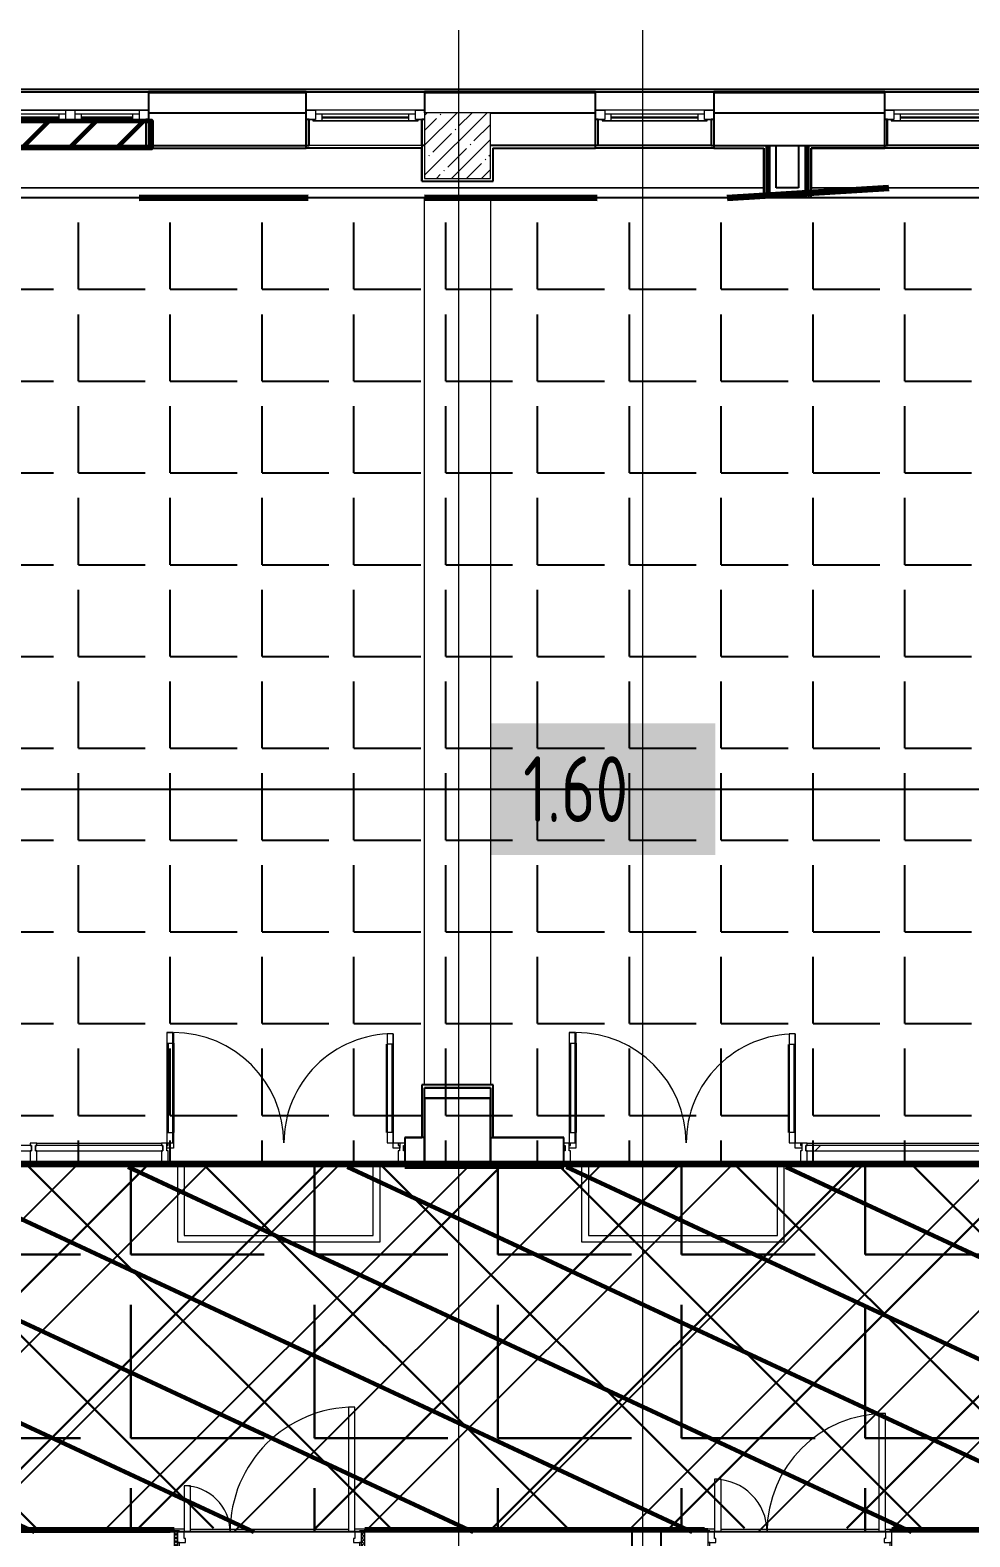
# Model space of a CAD drawing. Header units: millimetres. Extents: x -164500 to 426394, y -51911 to 102118.
# Drawn here: x 102614 to 109763, y 10426 to 21892 of the extents above; entities that cross this region are included whole.
import ezdxf

# ---------------------------------------------------------------- set-up
doc = ezdxf.new("R2010")
doc.units = ezdxf.units.MM
for name, color, linetype, lineweight in [('0) шлифовка', 5, 'Continuous', 60), ('1.4) Плинтус ПЛ-4', 6, 'Continuous', 60), ('179 подоконники', 5, 'Continuous', 60), ('284 стык. профилей', 1, 'Continuous', 120), ('384 ПК-3', 30, 'Continuous', 120), ('5.2) Л-1 Линолеум', 100, 'Continuous', 30), ('7.3) НЗ Керам. Плитка Пол', 3, 'Continuous', 30), ('A-DETL-GENF', 7, 'Continuous', 9), ('A-DOOR-2', 7, 'Continuous', 5), ('A-DOOR-FRAM-2', 7, 'Continuous', 5), ('A-FLOR', 7, 'Continuous', 9), ('A-GLAZ', 7, 'Continuous', 9), ('A-GLAZ-1', 7, 'Continuous', 5), ('A-GLAZ-CURT-1', 7, 'Continuous', 5), ('A-GLAZ-CURT-2', 7, 'Continuous', 20), ('A-GLAZ-CWMG', 7, 'Continuous', 9), ('A-GLAZ-CWMG-1', 7, 'Continuous', 20), ('A-WALL', 7, 'Continuous', 5), ('S-COLS-1', 7, 'Continuous', 5), ('Оси', 7, 'Continuous', 9)]:
    doc.layers.add(name, color=color, linetype=linetype, lineweight=lineweight)
for name, color, linetype in [('1.1) плитка  КР1', 40, 'Continuous'), ('2) защита вин плитк', 6, 'Continuous'), ('3.2.3) П-9', 5, 'Continuous')]:
    doc.layers.add(name, color=color, linetype=linetype)
doc.layers.add('A-DOOR-1', color=7, linetype='Continuous', lineweight=5, true_color=0xc0c0c0)
doc.layers.add('A-DOOR-FRAM-1', color=7, linetype='Continuous', lineweight=5, true_color=0xc0c0c0)
doc.styles.add('СПДС', font='ГОСТ тип А.ttf', dxfattribs={"width": 0.9})

# ---------------------------------------------------------------- blocks, each defined once
blk = doc.blocks.new('110_Дверь_СКБ_2Ст - Д-2а_л_ Из коридора на лестницу-32216062-Объем проектирования 1 этажа')
at = {"layer": 'A-DOOR-1'}
for p, q in [((662.5, 1000), (612.5, 1000)), ((612.5, 1000), (612.5, 100)), ((662.5, 100), (662.5, 1000)), ((-637.5, 500), (-637.5, 100)), ((-587.5, 500), (-637.5, 500)), ((-587.5, 100), (-587.5, 500)), ((-637.5, 100), (-587.5, 100)), ((612.5, 100), (662.5, 100))]:
    blk.add_line(p, q, dxfattribs=at)
for centre, radius, start, end in [((662.5, 100), 900, 90, 180), ((-637.5, 100), 400, 360, 90)]:
    blk.add_arc(centre, radius, start, end, dxfattribs=at)
at = {"layer": 'A-DOOR-FRAM-1'}
for p, q in [((-672.5, 108), (-742.5, 108)), ((-742.5, 108), (-742.5, 100)), ((-742.5, 100), (-672.5, 100)), ((-637.5, 100), (-687.5, 100)), ((-687.5, 100), (-687.5, 20)), ((-687.5, 20), (-627.5, 20)), ((-672.5, 20), (-687.5, 20)), ((-687.5, 20), (-687.5, -100)), ((-672.5, 100), (-672.5, 108)), ((-672.5, -100), (-672.5, 20)), ((-637.5, 50), (-637.5, 100)), ((-627.5, 50), (-637.5, 50)), ((-627.5, 20), (-627.5, 50)), ((662.5, 50), (652.5, 50)), ((652.5, 50), (652.5, 20)), ((652.5, 20), (712.5, 20)), ((662.5, 100), (662.5, 50)), ((712.5, 100), (662.5, 100)), ((767.5, 108), (697.5, 108)), ((697.5, 108), (697.5, 100)), ((697.5, 100), (767.5, 100)), ((712.5, 20), (697.5, 20)), ((697.5, 20), (697.5, -100)), ((712.5, 20), (712.5, 100)), ((712.5, -100), (712.5, 20)), ((767.5, 100), (767.5, 108)), ((-672.5, -100), (-742.5, -100)), ((-742.5, -100), (-742.5, -108)), ((-742.5, -108), (-672.5, -108)), ((-687.5, -100), (-672.5, -100)), ((-672.5, -108), (-672.5, -100)), ((697.5, -100), (712.5, -100)), ((767.5, -100), (697.5, -100)), ((697.5, -100), (697.5, -108)), ((697.5, -108), (767.5, -108)), ((767.5, -108), (767.5, -100))]:
    blk.add_line(p, q, dxfattribs=at)
blk = doc.blocks.new('110_Дверь_СКБ_2Ст - Д-6_л__ ДОО_Дв_1450x2100h_Дверь из раздевальной в коридор-25835678-Объем проектирования 1 этажа')
at = {"layer": 'A-DOOR-2'}
h = blk.add_hatch(dxfattribs=at)
h.set_pattern_fill('FP_39', color=256, style=0, pattern_type=2)
h.set_pattern_definition([(135, (1576.41, 164.685), (-14.14214, -14.14214), []), (225, (1576.41, 164.685), (14.14214, -14.14214), [])])
h.paths.add_polyline_path([(735.7, -100), (737.5, -100), (736.5, 100), (712.5, 100), (712.5, -100), (734.6, -100)])
at = {"layer": 'A-DOOR-FRAM-2'}
h = blk.add_hatch(dxfattribs=at)
h.set_pattern_fill('FP_40', color=256, style=0, pattern_type=2)
h.set_pattern_definition([(45, (-546.384, 164.685), (-14.1421, 14.1421), []), (135, (-546.384, 164.685), (-14.1421, -14.1421), [])])
h.paths.add_polyline_path([(-687.5, -100), (-687.5, 100), (-712.5, 100), (-712.5, -100)])
at = {"layer": 'A-DOOR-1'}
for p, q in [((662.5, 1050), (612.5, 1050)), ((612.5, 1050), (612.5, 100)), ((662.5, 100), (662.5, 1050)), ((-637.5, 450), (-637.5, 100)), ((-587.5, 450), (-637.5, 450)), ((-587.5, 100), (-587.5, 450)), ((-637.5, 100), (-587.5, 100)), ((612.5, 100), (662.5, 100))]:
    blk.add_line(p, q, dxfattribs=at)
for centre, radius, start, end in [((662.5, 100), 950, 90, 180), ((-637.5, 100), 350, 360, 90)]:
    blk.add_arc(centre, radius, start, end, dxfattribs=at)
at = {"layer": 'A-DOOR-FRAM-1'}
for p, q in [((-672.5, 108), (-742.5, 108)), ((-742.5, 108), (-742.5, 100)), ((-742.5, 100), (-672.5, 100)), ((-687.5, 100), (-712.5, 100)), ((-712.5, 100), (-712.5, -100)), ((-637.5, 100), (-687.5, 100)), ((-687.5, 100), (-687.5, 20)), ((-687.5, -100), (-687.5, 100)), ((-687.5, 20), (-627.5, 20)), ((-672.5, 20), (-687.5, 20)), ((-687.5, 20), (-687.5, -100)), ((-672.5, 100), (-672.5, 108)), ((-672.5, -100), (-672.5, 20)), ((-637.5, 50), (-637.5, 100)), ((-627.5, 50), (-637.5, 50)), ((-627.5, 20), (-627.5, 50)), ((662.5, 50), (652.5, 50)), ((652.5, 50), (652.5, 20)), ((652.5, 20), (712.5, 20)), ((662.5, 100), (662.5, 50)), ((712.5, 100), (662.5, 100)), ((767.5, 108), (697.5, 108)), ((697.5, 108), (697.5, 100)), ((697.5, 100), (767.5, 100)), ((712.5, 20), (697.5, 20)), ((697.5, 20), (697.5, -100)), ((712.5, 20), (712.5, 100)), ((737.5, 100), (712.5, 100)), ((712.5, 100), (712.5, -100)), ((712.5, -100), (712.5, 20)), ((737.5, -100), (737.5, 100)), ((767.5, 100), (767.5, 108)), ((-672.5, -100), (-742.5, -100)), ((-742.5, -100), (-742.5, -108)), ((-742.5, -108), (-672.5, -108)), ((-712.5, -100), (-687.5, -100)), ((-687.5, -100), (-672.5, -100)), ((-672.5, -108), (-672.5, -100)), ((697.5, -100), (712.5, -100)), ((767.5, -100), (697.5, -100)), ((697.5, -100), (697.5, -108)), ((697.5, -108), (767.5, -108)), ((712.5, -100), (737.5, -100)), ((767.5, -108), (767.5, -100))]:
    blk.add_line(p, q, dxfattribs=at)
blk = doc.blocks.new('120_Окно_СКБ_1Ст - 120_Окно_СКБ_1Ст 900х2500_h_ с форточкой-22876038-Объем проектирования 1 этажа')
at = {"layer": 'A-GLAZ'}
for p, q in [((-450, -127), (-450, -57)), ((-450, -57), (-380, -57)), ((-380, -57), (-380, -127)), ((380, -87), (-380, -87)), ((-380, -87), (-380, -127)), ((-330, -137), (-330, -87)), ((330, -137), (330, -87)), ((380, -127), (380, -57)), ((380, -57), (450, -57)), ((380, -127), (380, -87)), ((450, -57), (450, -127)), ((-380, -127), (-450, -127)), ((-380, -127), (-400, -127)), ((-400, -127), (-400, -137)), ((-400, -137), (400, -137)), ((400, -137), (-400, -137)), ((450, -127), (380, -127)), ((400, -127), (380, -127)), ((400, -137), (400, -127))]:
    blk.add_line(p, q, dxfattribs=at)
at = {"layer": 'A-GLAZ-1'}
for p, q in [((450, -57), (-450, -57)), ((-330, -107), (330, -107)), ((-430, -127), (-400, -127)), ((330, -117), (-330, -117)), ((400, -127), (430, -127))]:
    blk.add_line(p, q, dxfattribs=at)
blk = doc.blocks.new('120_Окно_СКБ_1Ст - 120_Окно_СКБ_1Ст 900х2500_h_ с форточкой-V23-Объем проектирования 1 этажа')
at = {"layer": 'A-GLAZ'}
for p, q in [((-450, -127), (-450, -57)), ((-450, -57), (-380, -57)), ((-380, -57), (-380, -127)), ((380, -87), (-380, -87)), ((-380, -87), (-380, -127)), ((-330, -137), (-330, -87)), ((330, -137), (330, -87)), ((380, -127), (380, -57)), ((380, -57), (450, -57)), ((380, -127), (380, -87)), ((450, -57), (450, -127)), ((-380, -127), (-450, -127)), ((-380, -127), (-400, -127)), ((-400, -127), (-400, -137)), ((-400, -137), (400, -137)), ((400, -137), (-400, -137)), ((450, -127), (380, -127)), ((400, -127), (380, -127)), ((400, -137), (400, -127))]:
    blk.add_line(p, q, dxfattribs=at)
at = {"layer": 'A-GLAZ-1'}
for p, q in [((450, -57), (-450, -57)), ((-330, -107), (330, -107)), ((-430, -127), (-400, -127)), ((330, -117), (-330, -117)), ((400, -127), (430, -127))]:
    blk.add_line(p, q, dxfattribs=at)
blk = doc.blocks.new('Дверь_Витражная_остекление_ - ВВ-11 остекление-32352627-Объем проектирования 1 этажа')
at = {"layer": 'A-DETL-GENF'}
for p, q in [((-791, -20), (-836, -20)), ((-836, -851), (-836, -20)), ((-791, -20), (-836, -20)), ((-836, -20), (-836, -851)), ((-836, -100), (-791, -100)), ((-826, -771), (-826, -100)), ((-791, -851), (-791, -20)), ((-791, -851), (-791, -20)), ((-782, -771), (-782, -100)), ((832, -780), (832, -100)), ((841, -860), (841, -20)), ((841, -20), (841, -860)), ((886, -100), (841, -100)), ((876, -780), (876, -100)), ((886, -860), (886, -20)), ((886, -860), (886, -20)), ((-836, -771), (-791, -771)), ((886, -780), (841, -780)), ((-836, -851), (-791, -851)), ((-836, -851), (-791, -851)), ((886, -860), (841, -860)), ((841, -860), (886, -860))]:
    blk.add_line(p, q, dxfattribs=at)
at = {"layer": 'A-DOOR-1'}
for p, q in [((-886, 20), (-836, 20)), ((-886, -20), (-886, 20)), ((-836, 20), (-836, -20)), ((836, 20), (886, 20)), ((836, -20), (836, 20)), ((886, 20), (886, -20)), ((-836, -20), (-886, -20)), ((-836, -851), (-836, -20)), ((836, -860), (836, -20)), ((886, -20), (836, -20))]:
    blk.add_line(p, q, dxfattribs=at)
for centre, radius, start, end in [((-836, -20), 831, 270, 0), ((836, -20), 840, 180, 270)]:
    blk.add_arc(centre, radius, start, end, dxfattribs=at)
blk = doc.blocks.new('Системная панель - Стекло - 40мм-32352622-Объем проектирования 1 этажа')
at = {"layer": 'A-GLAZ-CURT-2'}
for p, q in [((485, 40), (-485, 40)), ((-485, 40), (-485, 0)), ((-485, 0), (485, 0)), ((485, 0), (485, 40))]:
    blk.add_line(p, q, dxfattribs=at)
blk = doc.blocks.new('Прямоугольный импост - Импост структурный с накладкой - 160мм Темный-32352618-Объем проектирования 1 этажа')
at = {"layer": 'A-GLAZ-CWMG'}
for p, q in [((102599, 13557), (103549, 13557)), ((102599, 13400), (103549, 13400))]:
    blk.add_line(p, q, dxfattribs=at)
blk = doc.blocks.new('Прямоугольный импост - Импост структурный с накладкой - 160мм Темный-V111-Объем проектирования 1 этажа')
at = {"layer": 'A-GLAZ-CWMG-1'}
for p, q in [((-25, 0), (-25, 17)), ((-25, 17), (25, 17)), ((-15, 0), (-25, 0)), ((-15, -40), (-15, 0)), ((25, 0), (15, 0)), ((15, 0), (15, -40)), ((25, 17), (25, 0)), ((-25, -140), (-25, -40)), ((-25, -40), (-15, -40)), ((15, -40), (25, -40)), ((25, -40), (25, -140)), ((25, -140), (-25, -140))]:
    blk.add_line(p, q, dxfattribs=at)
blk = doc.blocks.new('Системная панель - Стекло - 40мм-32352614-Объем проектирования 1 этажа')
at = {"layer": 'A-GLAZ-CURT-1'}
h = blk.add_hatch(dxfattribs=at)
h.set_pattern_fill('FP_130', color=256, style=0, pattern_type=2)
h.set_pattern_definition([(225, (102198.5, 13340), (565.6854, -565.6854), [400, -1200]), (225, (102598.5, 13540), (565.6854, -565.6854), [1200, -400]), (225, (101798.5, 13740), (565.6854, -565.6854), [400, -1200])])
h.paths.add_polyline_path([(560, 40), (-561, 40), (-561, 0), (560, 0)])
at = {"layer": 'A-GLAZ-CURT-2'}
for p, q in [((560, 40), (-561, 40)), ((-561, 40), (-561, 0)), ((560, 0), (560, 40)), ((-561, 0), (560, 0))]:
    blk.add_line(p, q, dxfattribs=at)
blk = doc.blocks.new('Прямоугольный импост - Импост структурный с накладкой - 160мм Темный-32310142-Объем проектирования 1 этажа')
at = {"layer": 'A-GLAZ-CWMG-1'}
for p, q in [((-50, 0), (-50, 17)), ((-50, 17), (0, 17)), ((-40, 0), (-50, 0)), ((-40, -40), (-40, 0)), ((0, 0), (-10, 0)), ((-10, 0), (-10, -40)), ((0, 17), (0, 0)), ((-50, -140), (-50, -40)), ((-50, -40), (-40, -40)), ((-10, -40), (0, -40)), ((0, -40), (0, -140)), ((0, -140), (-50, -140))]:
    blk.add_line(p, q, dxfattribs=at)
blk = doc.blocks.new('Прямоугольный импост - Импост структурный с накладкой - 160мм Темный-32354018-Объем проектирования 1 этажа')
at = {"layer": 'A-GLAZ-CWMG'}
for p, q in [((108459, 13557), (109779, 13557)), ((108459, 13400), (109779, 13400))]:
    blk.add_line(p, q, dxfattribs=at)
blk = doc.blocks.new('Дверь_Витражная_остекление_ - ВВ-12 остекление-32353611-Объем проектирования 1 этажа')
at = {"layer": 'A-DETL-GENF'}
for p, q in [((-789.5, -20), (-834.5, -20)), ((-834.5, -849), (-834.5, -20)), ((-789.5, -20), (-834.5, -20)), ((-834.5, -20), (-834.5, -849)), ((-834.5, -100), (-789.5, -100)), ((-824.5, -769), (-824.5, -100)), ((-789.5, -849), (-789.5, -20)), ((-789.5, -849), (-789.5, -20)), ((-780.5, -769), (-780.5, -100)), ((830.5, -780), (830.5, -100)), ((839.5, -860), (839.5, -20)), ((839.5, -20), (839.5, -860)), ((884.5, -100), (839.5, -100)), ((874.5, -780), (874.5, -100)), ((884.5, -860), (884.5, -20)), ((884.5, -860), (884.5, -20)), ((-834.5, -769), (-789.5, -769)), ((884.5, -780), (839.5, -780)), ((-834.5, -849), (-789.5, -849)), ((-834.5, -849), (-789.5, -849)), ((884.5, -860), (839.5, -860)), ((839.5, -860), (884.5, -860))]:
    blk.add_line(p, q, dxfattribs=at)
at = {"layer": 'A-DOOR-1'}
for p, q in [((-884.5, 20), (-834.5, 20)), ((-884.5, -20), (-884.5, 20)), ((-834.5, 20), (-834.5, -20)), ((834.5, 20), (884.5, 20)), ((834.5, -20), (834.5, 20)), ((884.5, 20), (884.5, -20)), ((-834.5, -20), (-884.5, -20)), ((-834.5, -849), (-834.5, -20)), ((834.5, -860), (834.5, -20)), ((884.5, -20), (834.5, -20))]:
    blk.add_line(p, q, dxfattribs=at)
for centre, radius, start, end in [((-834.5, -20), 829, 270, 0), ((834.5, -20), 840, 180, 270)]:
    blk.add_arc(centre, radius, start, end, dxfattribs=at)
blk = doc.blocks.new('Прямоугольный импост - Импост структурный с накладкой - 160мм Темный-V112-Объем проектирования 1 этажа')
at = {"layer": 'A-GLAZ-CWMG-1'}
for p, q in [((-25, 0), (-25, 17)), ((-25, 17), (25, 17)), ((-15, 0), (-25, 0)), ((-15, -40), (-15, 0)), ((25, 0), (15, 0)), ((15, 0), (15, -40)), ((25, 17), (25, 0)), ((-25, -140), (-25, -40)), ((-25, -40), (-15, -40)), ((15, -40), (25, -40)), ((25, -40), (25, -140)), ((25, -140), (-25, -140))]:
    blk.add_line(p, q, dxfattribs=at)
blk = doc.blocks.new('Системная панель - Стекло - 40мм-32353599-Объем проектирования 1 этажа')
at = {"layer": 'A-GLAZ-CURT-1'}
h = blk.add_hatch(dxfattribs=at)
h.set_pattern_fill('FP_131', color=256, style=0, pattern_type=2)
h.set_pattern_definition([(225, (109319, 13340), (565.6854, -565.6854), [400, -1200]), (225, (109719, 13540), (565.6854, -565.6854), [1200, -400]), (225, (108919, 13740), (565.6854, -565.6854), [400, -1200])])
h.paths.add_polyline_path([(670, 40), (-670, 40), (-670, 0), (670, 0)])
at = {"layer": 'A-GLAZ-CURT-2'}
for p, q in [((670, 40), (-670, 40)), ((-670, 40), (-670, 0)), ((-670, 0), (670, 0)), ((670, 0), (670, 40))]:
    blk.add_line(p, q, dxfattribs=at)
blk = doc.blocks.new('BSC_Колонна _Прямоугольная - 500х500-23282986-Объем проектирования 1 этажа')
at = {"layer": 'S-COLS-1'}
h = blk.add_hatch(dxfattribs=at)
h.set_pattern_fill('FP_150', color=256, style=0, pattern_type=2)
h.set_pattern_definition([(45, (-105800, -21150), (-114.04925, 114.04925), []), (45, (-105685.95, -21150), (-114.04925, 114.04925), [201.613, -40.323, 6.706, -33.617])])
h.paths.add_polyline_path([(125, -250), (250, -250), (250, 250), (-250, 250), (-250, -250)])
for p, q in [((250, 250), (-250, 250)), ((-250, 250), (-250, -250)), ((250, -250), (250, 250)), ((-250, -250), (250, -250))]:
    blk.add_line(p, q, dxfattribs=at)
blk = doc.blocks.new('120_Окно_СКБ_2Ст_Фрамуга сверху - 120_Окно_СКБ_2Ст_2300х2500_h_ ДОО-23103760-Объем проектирования 1 этажа')
at = {"layer": 'A-GLAZ'}
for p, q in [((-1150, -127), (-1150, -57)), ((-1150, -57), (-1080, -57)), ((-1080, -57), (-1080, -127)), ((520, -87), (-1080, -87)), ((-1080, -87), (-1080, -127)), ((-1030, -137), (-1030, -87)), ((470, -137), (470, -87)), ((520, -127), (520, -57)), ((520, -57), (590, -57)), ((520, -127), (520, -87)), ((590, -57), (590, -127)), ((1080, -87), (590, -87)), ((590, -87), (590, -127)), ((640, -137), (640, -87)), ((1030, -137), (1030, -87)), ((1080, -127), (1080, -57)), ((1080, -57), (1150, -57)), ((1080, -127), (1080, -87)), ((1150, -57), (1150, -127)), ((-1080, -127), (-1150, -127)), ((-1080, -127), (-1100, -127)), ((-1100, -127), (-1100, -137)), ((-1100, -137), (540, -137)), ((540, -137), (-1100, -137)), ((590, -127), (520, -127)), ((540, -127), (520, -127)), ((540, -137), (540, -127)), ((590, -127), (570, -127)), ((570, -127), (570, -137)), ((570, -137), (1100, -137)), ((1100, -137), (570, -137)), ((1150, -127), (1080, -127)), ((1100, -127), (1080, -127)), ((1100, -137), (1100, -127))]:
    blk.add_line(p, q, dxfattribs=at)
at = {"layer": 'A-GLAZ-1'}
for p, q in [((1150, -57), (-1150, -57)), ((-1080, -57), (1080, -57)), ((-1030, -107), (470, -107)), ((640, -107), (1030, -107)), ((-1130, -127), (-1100, -127)), ((470, -117), (-1030, -117)), ((540, -127), (570, -127)), ((540, -127), (570, -127)), ((1030, -117), (640, -117)), ((1100, -127), (1130, -127))]:
    blk.add_line(p, q, dxfattribs=at)
blk = doc.blocks.new('Прямоугольный импост - Импост структурный с накладкой - 160мм Темный-V212-Объем проектирования 1 этажа')
at = {"layer": 'A-GLAZ-CWMG-1'}
for p, q in [((0, 17), (-50, 17)), ((-50, 17), (-50, 0)), ((-50, 0), (-40, 0)), ((-40, 0), (-40, -40)), ((-10, -40), (-10, 0)), ((-10, 0), (0, 0)), ((0, 0), (0, 17)), ((-40, -40), (-50, -40)), ((-50, -40), (-50, -140)), ((0, -40), (-10, -40)), ((0, -140), (0, -40)), ((-50, -140), (0, -140))]:
    blk.add_line(p, q, dxfattribs=at)
blk = doc.blocks.new('Зашивка приборов отопления - Зашивка приборов отопления-33267402-Объем проектирования 1 этажа')
at = {"layer": 'A-WALL'}
for p, q in [((103430, 21150), (101170, 21150)), ((105530, 21150), (104670, 21150)), ((107730, 21150), (106870, 21150)), ((101150, 20754), (108130, 20754)), ((101170, 20829), (108130, 20829)), ((108130, 20829), (101170, 20829))]:
    blk.add_line(p, q, dxfattribs=at)
blk = doc.blocks.new('Зашивка приборов отопления1 - Зашивка приборов отопления-33268338-Объем проектирования 1 этажа')
at = {"layer": 'A-WALL'}
for p, q in [((109930, 21150), (109070, 21150)), ((108490, 20829), (110530, 20829)), ((110530, 20829), (108490, 20829)), ((108490, 20754), (110530, 20754))]:
    blk.add_line(p, q, dxfattribs=at)

msp = doc.modelspace()

# ---------------------------------------------------------------- hatches: boundary and pattern name
at = {"layer": '0) шлифовка', "true_color": 0x2776bb}
h = msp.add_hatch(dxfattribs=at)
h.set_pattern_fill('ANSI31', color=152, scale=222, angle=110)
h.paths.add_polyline_path([(120423.702, 13242.938), (98764.702, 13242.938), (98764.702, 11204.938), (100894.702, 11204.938), (100894.702, 10463.938), (121274.702, 10463.938), (121274.702, 12292.938), (120423.702, 12292.938)])
at = {"layer": '1.1) плитка  КР1'}
h = msp.add_hatch(dxfattribs=at)
h.set_pattern_fill('ANGLE', color=256, scale=100)
h.set_pattern_definition([(0, (100885.7, 20617.94), (0, 698.5), [508, -190.5]), (90, (100885.7, 20617.94), (-698.5, 4e-14), [508, -190.5])])
h.paths.add_polyline_path([(108554.702, 20616.938), (108554.702, 20617.938), (108534.702, 20617.938), (108194.702, 20617.938), (108193.702, 20617.938), (108193.702, 20616.938), (101235.702, 20616.938), (100885.702, 20616.938), (100885.702, 17614.938), (101483.702, 17614.938), (101483.702, 16113.938), (115665.15, 16113.938), (115665.15, 16156.938), (115615.15, 16156.938), (115615.15, 16161.121), (113865.15, 16165.229), (113865.15, 16156.938), (113815.15, 16156.938), (112486.702, 16156.938), (112436.702, 16156.938), (111161.702, 16156.938), (111111.702, 16156.938), (111111.702, 16171.692), (111086.245, 16171.752), (111086.602, 16323.938), (111071.702, 16323.938), (111071.702, 16313.938), (110971.702, 16313.938), (110971.702, 16363.938), (110921.702, 16363.938), (110921.702, 16613.938), (110971.702, 16613.938), (110971.702, 16663.938), (111071.702, 16663.938), (111071.702, 16653.938), (111087.377, 16653.938), (111091.331, 18338.246), (111131.702, 18338.151), (111131.702, 18373.938), (111215.415, 18373.938), (111215.624, 18462.938), (111128.702, 18462.938), (111128.702, 18413.938), (111111.702, 18413.938), (111111.702, 18423.938), (111071.702, 18423.938), (111071.702, 18413.938), (110921.702, 18413.938), (110921.702, 18442.938), (110592.702, 18442.938), (110592.702, 19033.438), (110593.628, 20616.938)])
h.paths.add_polyline_path([(101462.702, 13263.938), (117874.702, 13263.938), (117874.702, 16113.938), (101462.702, 16113.938)])
at = {"layer": '179 подоконники'}
h = msp.add_hatch(dxfattribs=at)
h.set_pattern_fill('ANSI31', color=256, scale=80)
h.set_pattern_definition([(45, (185494.12, 48259), (-179.6051, 179.6051), [])])
h.paths.add_polyline_path([(101235.702, 21201.938), (103535.702, 21201.938), (103535.702, 20993.938), (101235.702, 20993.938)])
at = {"layer": '2) защита вин плитк'}
h = msp.add_hatch(dxfattribs=at)
h.set_pattern_fill('ANSI31', color=256, scale=222)
h.paths.add_polyline_path([(120423.702, 13242.938), (98764.702, 13242.938), (98764.702, 11204.938), (100894.702, 11204.938), (100894.702, 10463.938), (121274.702, 10463.938), (121274.702, 12292.938), (120423.702, 12292.938)])
at = {"layer": '3.2.3) П-9'}
h = msp.add_hatch(dxfattribs=at)
h.set_pattern_fill('ANSI31', color=256, scale=222)
h.paths.add_polyline_path([(120423.702, 13242.938), (98764.702, 13242.938), (98764.702, 11204.938), (100894.702, 11204.938), (100894.702, 10463.938), (121274.702, 10463.938), (121274.702, 12292.938), (120423.702, 12292.938)])
at = {"layer": '5.2) Л-1 Линолеум'}
h = msp.add_hatch(dxfattribs=at)
h.set_pattern_fill('ANSI37', color=256, scale=300)
h.paths.add_polyline_path([(120423.702, 13270.774), (98764.702, 13270.774), (98764.702, 11232.774), (100894.702, 11232.774), (100894.702, 10491.774), (121274.702, 10491.774), (121274.702, 12320.774), (120423.702, 12320.774)])
at = {"layer": '7.3) НЗ Керам. Плитка Пол'}
h = msp.add_hatch(dxfattribs=at)
h.set_pattern_fill('ANGLE', color=256, scale=200)
h.set_pattern_definition([(0, (0, 0), (0, 1397), [1016, -381]), (90, (0, 0), (-1397, 9e-14), [1016, -381])])
h.paths.add_polyline_path([(120423.702, 13242.938), (98764.702, 13242.938), (98764.702, 11204.938), (100894.702, 11204.938), (100894.702, 10463.938), (121274.702, 10463.938), (121274.702, 12292.938), (120423.702, 12292.938)])

# ---------------------------------------------------------------- linework, layer by layer
for p, q in [((96634.702, 21443.938), (111206.65, 21443.938)), ((101214.702, 21421.938), (103514.702, 21421.938)), ((104714.702, 21421.938), (103514.702, 21421.938)), ((103514.702, 21421.938), (103514.702, 21413.938)), ((104714.702, 21416.938), (103514.702, 21416.938)), ((104714.702, 21413.938), (103514.702, 21413.938)), ((103514.702, 21413.938), (103514.702, 20993.938)), ((104714.702, 21413.938), (104714.702, 21421.938)), ((104714.702, 21421.938), (105614.702, 21421.938)), ((104714.702, 20993.938), (104714.702, 21413.938)), ((106914.702, 21421.938), (105614.702, 21421.938)), ((105614.702, 21421.938), (105614.702, 21413.938)), ((106914.702, 21416.938), (105614.702, 21416.938)), ((105614.702, 21413.938), (105614.702, 21263.938)), ((106914.702, 21413.938), (105614.702, 21413.938)), ((106914.702, 21413.938), (106914.702, 21421.938)), ((106914.702, 21421.938), (107814.702, 21421.938)), ((106914.702, 20993.938), (106914.702, 21413.938)), ((109114.701, 21421.938), (107814.702, 21421.938)), ((107814.702, 21421.938), (107814.702, 21413.938)), ((109114.701, 21416.938), (107814.702, 21416.938)), ((109114.701, 21413.938), (107814.702, 21413.938)), ((107814.702, 21413.938), (107814.702, 20993.938)), ((109114.701, 21413.938), (109114.701, 21421.938)), ((109114.701, 21421.938), (110014.701, 21421.938)), ((109114.701, 20993.938), (109114.701, 21413.938)), ((103514.702, 21263.938), (104714.702, 21263.938)), ((106114.702, 21263.938), (106914.702, 21263.938)), ((107814.702, 21263.938), (109114.701, 21263.938)), ((103493.702, 21211.938), (103493.702, 21013.938)), ((103494.702, 21211.938), (103493.702, 21211.938)), ((103494.702, 21211.938), (103494.702, 21013.938)), ((103514.702, 21211.938), (103494.702, 21211.938)), ((104734.702, 21211.938), (104714.702, 21211.938)), ((104734.702, 21013.938), (104734.702, 21211.938)), ((104735.702, 21211.938), (104734.702, 21211.938)), ((104735.702, 21013.938), (104735.702, 21211.938)), ((105593.702, 21211.938), (105593.702, 21013.938)), ((105594.702, 21211.938), (105593.702, 21211.938)), ((105614.702, 21211.938), (105594.702, 21211.938)), ((105594.702, 21013.938), (105594.702, 21211.938)), ((106934.702, 21211.938), (106914.702, 21211.938)), ((106934.702, 21013.938), (106934.702, 21211.938)), ((106935.702, 21211.938), (106934.702, 21211.938)), ((106935.702, 21013.938), (106935.702, 21211.938)), ((107793.702, 21211.938), (107793.702, 21013.938)), ((107794.702, 21211.938), (107793.702, 21211.938)), ((107794.702, 21211.938), (107794.702, 21013.938)), ((107814.702, 21211.938), (107794.702, 21211.938)), ((109134.701, 21211.938), (109114.701, 21211.938)), ((109134.701, 21013.938), (109134.701, 21211.938)), ((109135.701, 21211.938), (109134.701, 21211.938)), ((109135.701, 21013.938), (109135.701, 21211.938)), ((103514.702, 20993.938), (101235.702, 20993.938)), ((103493.702, 21013.938), (103494.702, 21013.938)), ((103494.702, 21013.938), (104734.702, 21013.938)), ((103514.702, 20993.938), (104714.702, 20993.938)), ((103514.702, 20993.938), (103514.702, 20992.938)), ((103514.702, 20992.938), (104714.702, 20992.938)), ((105594.702, 20993.938), (104714.702, 20993.938)), ((104714.702, 20992.938), (104714.702, 20993.938)), ((104734.702, 21013.938), (104735.702, 21013.938)), ((105593.702, 21013.938), (105594.702, 21013.938)), ((105593.702, 20993.938), (105593.702, 20742.938)), ((105594.702, 21013.938), (105594.702, 20993.938)), ((105614.702, 21013.938), (105594.702, 21013.938)), ((105594.702, 20743.938), (105594.702, 20993.938)), ((106934.702, 21013.938), (106114.702, 21013.938)), ((106134.702, 20993.938), (106914.702, 20993.938)), ((106134.702, 20993.938), (106134.702, 20763.938)), ((106135.702, 20742.938), (106135.702, 20992.938)), ((106135.702, 20992.938), (106914.702, 20992.938)), ((106914.702, 20992.938), (106914.702, 20993.938)), ((107814.702, 20992.938), (106914.702, 20992.938)), ((106934.702, 21013.938), (106935.702, 21013.938)), ((107793.702, 21013.938), (106935.702, 21013.938)), ((107793.702, 21013.938), (107794.702, 21013.938)), ((107794.702, 21013.938), (108509.702, 21013.938)), ((107814.702, 20993.938), (108194.702, 20993.938)), ((107814.702, 20993.938), (107814.702, 20992.938)), ((107814.702, 20992.938), (108193.702, 20992.938)), ((108193.702, 20992.938), (108193.702, 20617.938)), ((108194.702, 20993.938), (108194.702, 20617.938)), ((108214.702, 20617.938), (108214.702, 21013.938)), ((108227.202, 20630.438), (108227.202, 21013.938)), ((108239.702, 20642.938), (108239.702, 21013.938)), ((108289.702, 20692.938), (108289.702, 21013.938)), ((108459.702, 21013.938), (108459.702, 20692.938)), ((108509.702, 21013.938), (109134.701, 21013.938)), ((108509.702, 21013.938), (108509.702, 20642.938)), ((108522.202, 21013.938), (108522.202, 20630.438)), ((108534.702, 21013.938), (108534.702, 20617.938)), ((109114.701, 20993.938), (108554.702, 20993.938)), ((108554.702, 20993.938), (108554.702, 20655.438)), ((108555.702, 20992.938), (109114.701, 20992.938)), ((108555.702, 20655.438), (108555.702, 20992.938)), ((109114.701, 20992.938), (109114.701, 20993.938)), ((110014.701, 20993.938), (109114.701, 20993.938)), ((109134.701, 21013.938), (109135.701, 21013.938)), ((109993.701, 21013.938), (109135.701, 21013.938)), ((106134.702, 20763.938), (106134.702, 20743.938)), ((105593.702, 20742.938), (106135.702, 20742.938)), ((105594.702, 20743.938), (106134.702, 20743.938)), ((108509.702, 20642.938), (108239.702, 20642.938)), ((108459.702, 20692.938), (108289.702, 20692.938)), ((108554.702, 20617.938), (108554.702, 20655.438)), ((108554.702, 20655.438), (108555.702, 20655.438)), ((101235.702, 20617.938), (108193.702, 20617.938)), ((108193.702, 20616.938), (101235.702, 20616.938)), ((108193.702, 20617.938), (108193.702, 20616.938)), ((108194.702, 20617.938), (108534.702, 20617.938)), ((108534.702, 20637.938), (108214.702, 20637.938)), ((108522.202, 20630.438), (108227.202, 20630.438)), ((108554.702, 20617.938), (108534.702, 20617.938)), ((108554.702, 20616.938), (108554.702, 20617.938)), ((108554.702, 20617.938), (110593.702, 20617.938)), ((110593.702, 20616.938), (108554.702, 20616.938)), ((105593.702, 13864.938), (105593.702, 13464.938)), ((106135.702, 13864.938), (105593.702, 13864.938)), ((105614.702, 13843.938), (106114.702, 13843.938)), ((105614.702, 13263.938), (105614.702, 13843.938)), ((106114.702, 13843.938), (105614.702, 13843.938)), ((106114.702, 13763.938), (105614.702, 13763.938)), ((105614.702, 13763.938), (105614.702, 13463.938)), ((105614.702, 13763.938), (106114.702, 13763.938)), ((106114.702, 13843.938), (106114.702, 13263.938)), ((106114.702, 13463.938), (106114.702, 13763.938)), ((106135.702, 13464.938), (106135.702, 13864.938)), ((105593.702, 13464.938), (105464.702, 13464.938)), ((105464.702, 13464.938), (105464.702, 13463.938)), ((105464.702, 13463.938), (105464.702, 13263.938)), ((105464.702, 13463.938), (105593.702, 13463.938)), ((105593.702, 13464.438), (105594.702, 13464.438)), ((105593.702, 13463.938), (105593.702, 13464.438)), ((105614.702, 13463.938), (105593.702, 13463.938)), ((105614.702, 13463.938), (105614.702, 13263.938)), ((106114.702, 13263.938), (106114.702, 13463.938)), ((106114.702, 13463.938), (106134.702, 13463.938)), ((106134.702, 13463.938), (106674.702, 13463.938)), ((106674.702, 13464.938), (106135.702, 13464.938)), ((106674.702, 13463.938), (106674.702, 13464.938)), ((106674.702, 13263.938), (106674.702, 13463.938)), ((105464.702, 13263.938), (105614.702, 13263.938)), ((106674.702, 13263.938), (105464.702, 13263.938)), ((105464.702, 13263.938), (105464.702, 13243.938)), ((105464.702, 13243.938), (105464.702, 13242.938)), ((105464.702, 13242.938), (106674.702, 13242.938)), ((105614.702, 13243.938), (105613.702, 13243.938)), ((105613.702, 13243.938), (105613.702, 13243.438)), ((105613.702, 13243.438), (105614.702, 13243.438)), ((105614.702, 13263.938), (106114.702, 13263.938)), ((105614.702, 13243.438), (105614.702, 13243.938)), ((106114.702, 13263.938), (106674.702, 13263.938)), ((106114.702, 13263.938), (106114.702, 13243.938)), ((106115.702, 13243.938), (106115.702, 13263.938)), ((106674.702, 13243.938), (106674.702, 13263.938)), ((106674.702, 13242.938), (106674.702, 13243.938)), ((93554.702, 10463.938), (103679.702, 10463.938)), ((103709.702, 10484.938), (100894.702, 10484.938)), ((103709.702, 10483.938), (103709.702, 10484.938)), ((107769.702, 10484.938), (105159.702, 10484.938)), ((105159.702, 10484.938), (105159.702, 10483.938)), ((105159.702, 10483.938), (105159.702, 10471.938)), ((107714.702, 10463.938), (105189.702, 10463.938)), ((107194.702, 13.938), (107194.702, 10463.938)), ((107414.702, 2263.938), (107414.702, 10463.938)), ((107769.702, 10483.938), (107769.702, 10484.938)), ((110294.702, 10484.938), (109169.702, 10484.938)), ((109169.702, 10484.938), (109169.702, 10483.938)), ((110264.702, 10463.938), (109224.702, 10463.938))]:
    msp.add_line(p, q)
msp.add_lwpolyline([(82778.702, 13263.938), (121274.702, 13263.938), (121274.702, 10463.938), (82778.702, 10463.938)], close=True)
at = {"layer": '1.1) плитка  КР1'}
msp.add_lwpolyline([(101462.702, 13263.938), (117874.702, 13263.938), (117874.702, 16113.938), (101462.702, 16113.938)], close=True, dxfattribs=at)
at = {"layer": '1.4) Плинтус ПЛ-4'}
for points in [[(106674.702, 13242.938), (105464.702, 13242.938)], [(98744.281, 11208.938), (100873.702, 11208.938), (100893.702, 10483.938), (103709.702, 10484.938)], [(105159.702, 10484.438), (107744.702, 10484.438)], [(109169.702, 10484.938), (110294.702, 10484.938)]]:
    msp.add_lwpolyline(points, dxfattribs=at)
at = {"layer": '179 подоконники'}
msp.add_lwpolyline([(101235.702, 21201.938), (103535.702, 21201.938), (103535.702, 20993.938), (101235.702, 20993.938)], close=True, dxfattribs=at)
at = {"layer": '284 стык. профилей'}
msp.add_lwpolyline([(101462.702, 13263.938), (117874.702, 13263.938)], dxfattribs=at)
at = {"layer": '384 ПК-3'}
for points in [[(107915.432, 20616.938), (109147.117, 20692.938)], [(103443.212, 20616.938), (104727.683, 20617.938)], [(105614.702, 20617.938), (106927.122, 20616.938)]]:
    msp.add_lwpolyline(points, dxfattribs=at)
at = {"layer": '7.3) НЗ Керам. Плитка Пол'}
for points in [[(106674.702, 13242.938), (105464.702, 13242.938)], [(98744.281, 11208.938), (100873.702, 11208.938), (100893.702, 10483.938), (103709.702, 10484.938)], [(105159.702, 10484.438), (107744.702, 10484.438)], [(109169.702, 10484.938), (110294.702, 10484.938)]]:
    msp.add_lwpolyline(points, dxfattribs=at)
at = {"layer": 'A-FLOR'}
for p, q in [((105614.702, 13863.938), (105614.702, 20617.938)), ((106114.702, 20617.938), (106114.702, 13863.938)), ((108193.702, 20616.938), (108554.702, 20616.938)), ((106134.702, 13863.938), (105594.702, 13863.938)), ((105594.702, 13863.938), (105594.702, 13463.938)), ((106134.702, 13463.938), (106134.702, 13863.938)), ((100464.702, 13243.938), (103736.306, 13243.938)), ((103736.306, 12668.503), (103736.306, 13268.503)), ((103736.306, 13268.503), (103786.306, 13268.503)), ((103738.539, 13243.938), (105271.24, 13243.938)), ((103786.306, 13268.503), (103786.306, 12718.503)), ((105223.473, 12718.503), (105223.473, 13268.503)), ((105223.473, 13268.503), (105273.473, 13268.503)), ((105273.473, 13268.503), (105273.473, 12668.503)), ((105613.702, 13243.938), (105273.473, 13243.938)), ((105614.702, 13243.938), (106811.306, 13243.938)), ((106811.306, 12668.503), (106811.306, 13268.503)), ((106811.306, 13268.503), (106861.306, 13268.503)), ((106813.539, 13243.938), (108346.24, 13243.938)), ((106861.306, 13268.503), (106861.306, 12718.503)), ((108298.473, 12718.503), (108298.473, 13268.503)), ((108298.473, 13268.503), (108348.473, 13268.503)), ((108348.473, 13268.503), (108348.473, 12668.503)), ((108348.473, 13243.938), (112201.754, 13243.938)), ((105273.473, 12668.503), (103736.306, 12668.503)), ((103786.306, 12718.503), (105223.473, 12718.503)), ((108348.473, 12668.503), (106811.306, 12668.503)), ((106861.306, 12718.503), (108298.473, 12718.503)), ((103784.702, 10483.938), (100894.702, 10483.938)), ((103709.702, 10471.938), (103709.702, 10483.938)), ((103834.702, 10483.938), (105034.702, 10483.938)), ((107819.702, 10483.938), (105084.702, 10483.938)), ((105158.702, 10483.938), (105158.702, 10471.938)), ((107744.702, 10471.938), (107744.702, 10483.938)), ((107869.702, 10483.938), (109069.702, 10483.938)), ((109119.702, 10483.938), (110294.702, 10483.938)), ((109194.702, 10483.938), (109194.702, 10471.938))]:
    msp.add_line(p, q, dxfattribs=at)
at = {"layer": 'Оси'}
for points in [[(105874.702, -36.062), (105874.702, 2957.679), (105874.702, 16892.225), (105874.702, 21892.225)], [(107274.702, 13.938), (107274.702, 2957.679), (107274.702, 16892.225), (107274.702, 21892.225)]]:
    msp.add_lwpolyline(points, dxfattribs=at)

# ---------------------------------------------------------------- block references
at = {"color": 3}
for name, p in [('120_Окно_СКБ_2Ст_Фрамуга сверху - 120_Окно_СКБ_2Ст_2300х2500_h_ ДОО-23103760-Объем проектирования 1 этажа', (102364.702, 21338.938)), ('120_Окно_СКБ_1Ст - 120_Окно_СКБ_1Ст 900х2500_h_ с форточкой-V23-Объем проектирования 1 этажа', (105164.702, 21338.938)), ('120_Окно_СКБ_1Ст - 120_Окно_СКБ_1Ст 900х2500_h_ с форточкой-22876038-Объем проектирования 1 этажа', (107364.702, 21338.938)), ('120_Окно_СКБ_1Ст - 120_Окно_СКБ_1Ст 900х2500_h_ с форточкой-22876038-Объем проектирования 1 этажа', (109564.701, 21338.938))]:
    msp.add_blockref(name, p, dxfattribs=at)
for name, p in [('BSC_Колонна _Прямоугольная - 500х500-23282986-Объем проектирования 1 этажа', (105864.702, 21013.938)), ('Зашивка приборов отопления - Зашивка приборов отопления-33267402-Объем проектирования 1 этажа', (64.702, -136.062)), ('Зашивка приборов отопления1 - Зашивка приборов отопления-33268338-Объем проектирования 1 этажа', (64.702, -136.062)), ('Прямоугольный импост - Импост структурный с накладкой - 160мм Темный-32352618-Объем проектирования 1 этажа', (64.702, -136.062)), ('Прямоугольный импост - Импост структурный с накладкой - 160мм Темный-V212-Объем проектирования 1 этажа', (105464.702, 13403.938)), ('Прямоугольный импост - Импост структурный с накладкой - 160мм Темный-32354018-Объем проектирования 1 этажа', (64.702, -136.062)), ('110_Дверь_СКБ_2Ст - Д-6_л__ ДОО_Дв_1450x2100h_Дверь из раздевальной в коридор-25835678-Объем проектирования 1 этажа', (104422.202, 10363.938)), ('110_Дверь_СКБ_2Ст - Д-2а_л_ Из коридора на лестницу-32216062-Объем проектирования 1 этажа', (108457.202, 10363.938))]:
    msp.add_blockref(name, p)
at = {"rotation": 180}
for name, p in [('Дверь_Витражная_остекление_ - ВВ-11 остекление-32352627-Объем проектирования 1 этажа', (104539.202, 13403.938)), ('Дверь_Витражная_остекление_ - ВВ-12 остекление-32353611-Объем проектирования 1 этажа', (107599.202, 13403.938)), ('Системная панель - Стекло - 40мм-32352614-Объем проектирования 1 этажа', (102063.202, 13403.938)), ('Системная панель - Стекло - 40мм-32352622-Объем проектирования 1 этажа', (103138.702, 13403.938)), ('Системная панель - Стекло - 40мм-32353599-Объем проектирования 1 этажа', (109183.702, 13403.938))]:
    msp.add_blockref(name, p, dxfattribs=at)
at = {"extrusion": (0, 0, -1)}
for name, p in [('Прямоугольный импост - Импост структурный с накладкой - 160мм Темный-V111-Объем проектирования 1 этажа', (-102638.702, 13403.938)), ('Прямоугольный импост - Импост структурный с накладкой - 160мм Темный-V111-Объем проектирования 1 этажа', (-103638.702, 13403.938)), ('Прямоугольный импост - Импост структурный с накладкой - 160мм Темный-32310142-Объем проектирования 1 этажа', (-106674.702, 13403.938)), ('Прямоугольный импост - Импост структурный с накладкой - 160мм Темный-V112-Объем проектирования 1 этажа', (-108498.702, 13403.938))]:
    msp.add_blockref(name, p, dxfattribs=at)

# ---------------------------------------------------------------- texts
at = {"insert": (106364.058, 16366.259), "char_height": 500, "width": 1212.1515, "attachment_point": 1, "style": 'СПДС', "bg_fill": 1, "box_fill_scale": 1.5, "bg_fill_color": 7, "bg_fill_true_color": 16777215, "bg_fill_transparency": 0}
msp.add_mtext('1.60', dxfattribs=at)

doc.saveas('drawing.dxf')
